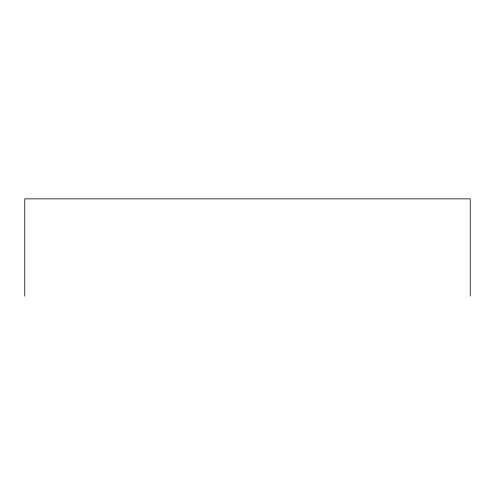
<?xml version="1.0" encoding="UTF-8"?>
<svg xmlns="http://www.w3.org/2000/svg" width="495" height="495" viewBox="0 0 495 495"><rect width="100%" height="100%" fill="white"/><g stroke="black" fill="none" stroke-linecap="round" stroke-linejoin="round"><path stroke-width="0.74" d="M470.25 296.14L470.25 198.86L24.75 198.86L24.75 296.14"/></g></svg>
